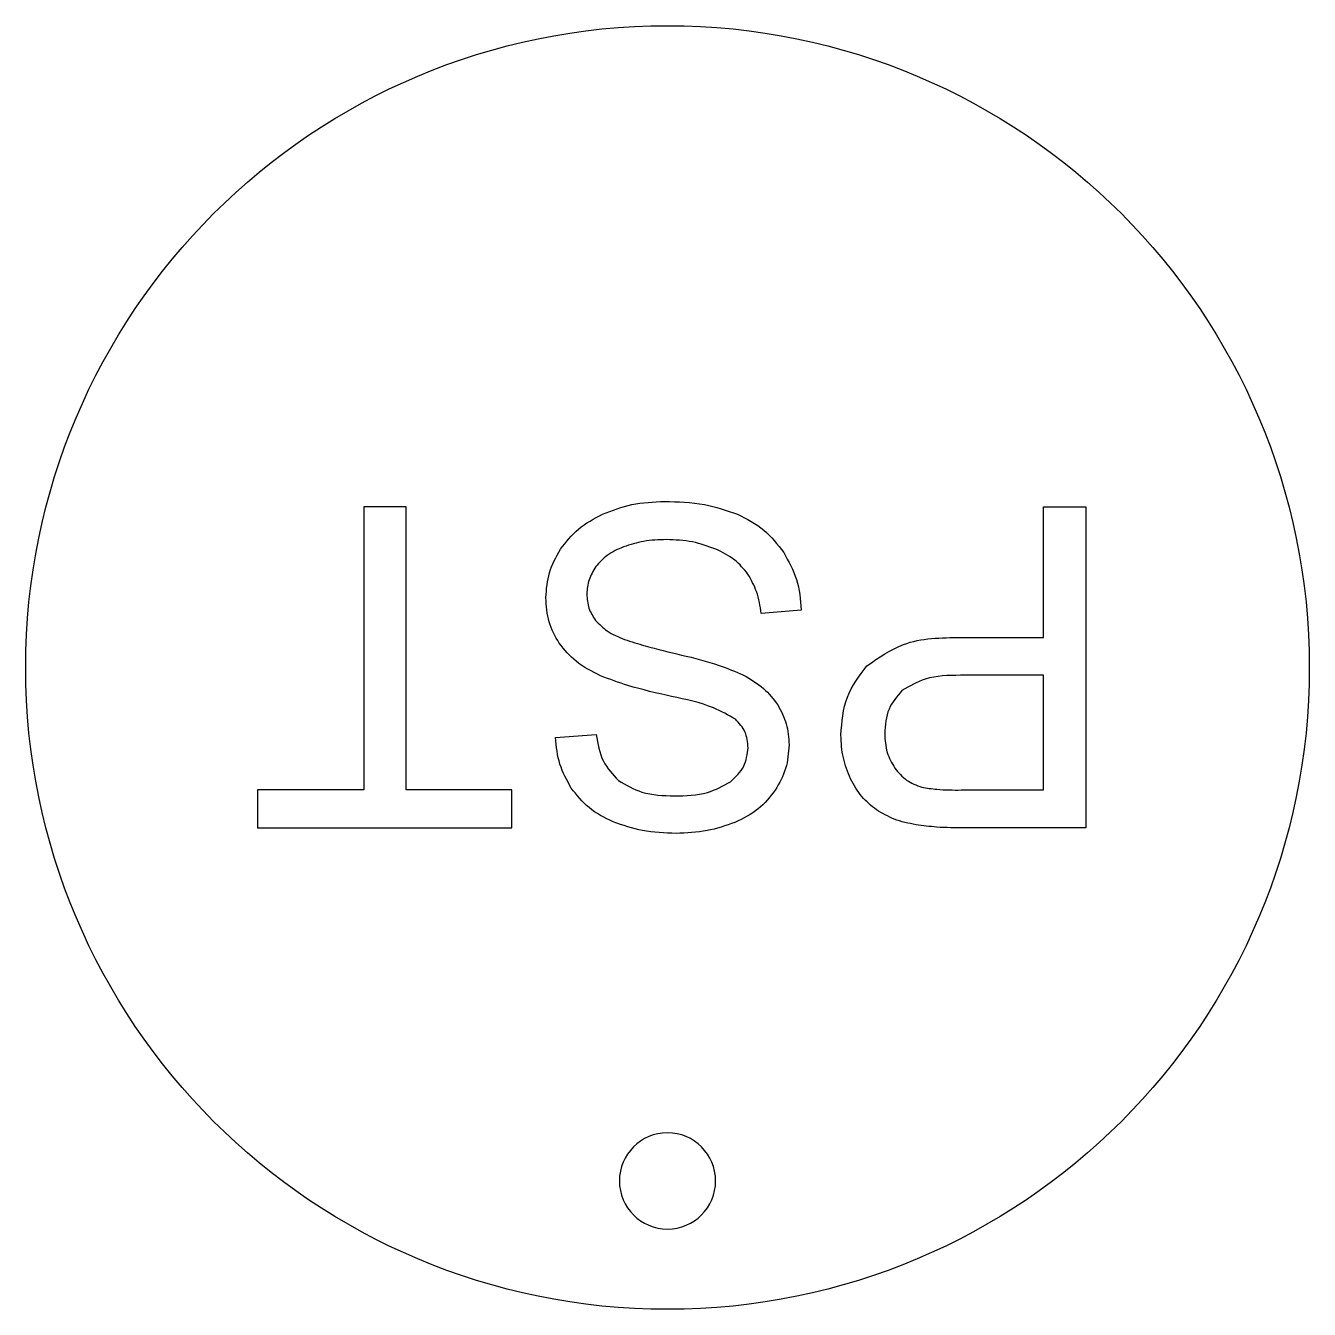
# Model space of a CAD drawing. Header units: millimetres. Extents: x -20 to 20, y -20 to 20.
import ezdxf

# ---------------------------------------------------------------- set-up
doc = ezdxf.new("R2010")
doc.units = ezdxf.units.MM
doc.layers.get('0').update_dxf_attribs({"linetype": 'CONTINUOUS'})

msp = doc.modelspace()

# ---------------------------------------------------------------- linework, layer by layer
for p, q in [((11.714, 0.937), (11.714, 5.003)), ((11.714, 5.003), (13.037, 5.003)), ((13.037, 5.003), (13.037, -4.997)), ((4.169, 1.79), (2.921, 1.681)), ((9.149, 0.937), (11.714, 0.937)), ((11.714, -0.243), (9.128, -0.243)), ((11.714, -3.817), (11.714, -0.243)), ((-3.491, -2.18), (-2.222, -2.085)), ((9.156, -3.817), (11.714, -3.817)), ((13.037, -4.997), (9.265, -4.997))]:
    msp.add_line(p, q)
msp.add_lwpolyline([(-9.467, 5.003), (-9.467, -3.817), (-12.775, -3.817), (-12.775, -4.997), (-4.849, -4.997), (-4.849, -3.817), (-8.143, -3.817), (-8.143, 5.003)], close=True)
msp.add_circle((0, 0), 20)
at = {"extrusion": (0, 0, -1)}
msp.add_circle((0, -16), 1.5, dxfattribs=at)
for points, knots in [([(-2.021, 4.781), (-1.721, 4.895), (-1.101, 5.132), (-0.437, 5.159), (-0.094, 5.173)], [0, 0, 0, 0, 0.0956164, 0.1978103, 0.1978103, 0.1978103, 0.1978103]), ([(-0.094, 5.173), (0.326, 5.163), (1.104, 5.143), (1.841, 4.893), (2.181, 4.778)], [0, 0, 0, 0, 0.1251357, 0.2320801, 0.2320801, 0.2320801, 0.2320801]), ([(-3.334, 3.683), (-3.161, 3.907), (-2.804, 4.369), (-2.287, 4.641), (-2.021, 4.781)], [0, 0, 0, 0, 0.0838951, 0.1729757, 0.1729757, 0.1729757, 0.1729757]), ([(2.181, 4.778), (2.469, 4.631), (3.038, 4.341), (3.428, 3.836), (3.62, 3.587)], [0, 0, 0, 0, 0.095679, 0.1888577, 0.1888577, 0.1888577, 0.1888577]), ([(-3.791, 2.179), (-3.771, 2.442), (-3.73, 2.978), (-3.468, 3.446), (-3.334, 3.683)], [0, 0, 0, 0, 0.0783445, 0.1589031, 0.1589031, 0.1589031, 0.1589031]), ([(-1.37, 3.761), (-1.547, 3.684), (-1.879, 3.54), (-2.12, 3.27), (-2.233, 3.144)], [0, 0, 0, 0, 0.0571739, 0.1072187, 0.1072187, 0.1072187, 0.1072187]), ([(-0.033, 3.986), (-0.272, 3.979), (-0.729, 3.965), (-1.163, 3.827), (-1.37, 3.761)], [0, 0, 0, 0, 0.0715043, 0.136162, 0.136162, 0.136162, 0.136162]), ([(1.502, 3.69), (1.263, 3.776), (0.767, 3.955), (0.24, 3.976), (-0.033, 3.986)], [0, 0, 0, 0, 0.0758159, 0.1571576, 0.1571576, 0.1571576, 0.1571576]), ([(2.508, 2.912), (2.379, 3.067), (2.101, 3.4), (1.71, 3.589), (1.502, 3.69)], [0, 0, 0, 0, 0.0600097, 0.1284687, 0.1284687, 0.1284687, 0.1284687]), ([(3.62, 3.587), (3.773, 3.311), (4.085, 2.752), (4.141, 2.114), (4.169, 1.79)], [0, 0, 0, 0, 0.0935651, 0.1898272, 0.1898272, 0.1898272, 0.1898272]), ([(-2.233, 3.144), (-2.315, 3.011), (-2.478, 2.748), (-2.503, 2.44), (-2.516, 2.288)], [0, 0, 0, 0, 0.04618251, 0.09133476, 0.09133476, 0.09133476, 0.09133476]), ([(2.921, 1.681), (2.886, 1.913), (2.82, 2.348), (2.607, 2.733), (2.508, 2.912)], [0, 0, 0, 0, 0.069873, 0.1307752, 0.1307752, 0.1307752, 0.1307752]), ([(-3.375, 0.756), (-3.497, 0.973), (-3.744, 1.414), (-3.775, 1.92), (-3.791, 2.179)], [0, 0, 0, 0, 0.0733881, 0.1499001, 0.1499001, 0.1499001, 0.1499001]), ([(-2.516, 2.288), (-2.505, 2.137), (-2.484, 1.839), (-2.322, 1.589), (-2.243, 1.466)], [0, 0, 0, 0, 0.04460716, 0.08786732, 0.08786732, 0.08786732, 0.08786732]), ([(-2.243, 1.466), (-2.128, 1.35), (-1.87, 1.091), (-1.53, 0.952), (-1.342, 0.876)], [0, 0, 0, 0, 0.0484906, 0.1086253, 0.1086253, 0.1086253, 0.1086253]), ([(-1.342, 0.876), (-1.128, 0.807), (-0.541, 0.619), (0.058, 0.478), (0.438, 0.388)], [0, 0, 0, 0, 0.0676665, 0.1846541, 0.1846541, 0.1846541, 0.1846541]), ([(6.216, 0.054), (6.583, 0.31), (7.456, 0.917), (8.528, 0.93), (9.149, 0.937)], [0, 0, 0, 0, 0.1317801, 0.3125341, 0.3125341, 0.3125341, 0.3125341]), ([(-2.086, -0.263), (-2.352, -0.128), (-2.852, 0.125), (-3.209, 0.556), (-3.375, 0.756)], [0, 0, 0, 0, 0.0885423, 0.1659329, 0.1659329, 0.1659329, 0.1659329]), ([(0.438, 0.388), (0.833, 0.294), (1.493, 0.136), (2.117, -0.129), (2.368, -0.236)], [0, 0, 0, 0, 0.1214856, 0.2031865, 0.2031865, 0.2031865, 0.2031865]), ([(5.404, -2.105), (5.435, -1.699), (5.497, -0.9), (5.979, -0.26), (6.216, 0.054)], [0, 0, 0, 0, 0.1194883, 0.2349788, 0.2349788, 0.2349788, 0.2349788]), ([(0.128, -0.901), (-0.329, -0.799), (-1.081, -0.631), (-1.803, -0.367), (-2.086, -0.263)], [0, 0, 0, 0, 0.1402316, 0.2305656, 0.2305656, 0.2305656, 0.2305656]), ([(2.368, -0.236), (2.588, -0.363), (3.005, -0.604), (3.298, -0.986), (3.436, -1.167)], [0, 0, 0, 0, 0.0753212, 0.1429003, 0.1429003, 0.1429003, 0.1429003]), ([(9.128, -0.243), (8.752, -0.247), (8.101, -0.255), (7.543, -0.582), (7.307, -0.72)], [0, 0, 0, 0, 0.1103, 0.191141, 0.191141, 0.191141, 0.191141]), ([(7.307, -0.72), (7.15, -0.903), (6.818, -1.288), (6.785, -1.796), (6.768, -2.064)], [0, 0, 0, 0, 0.0702579, 0.1483389, 0.1483389, 0.1483389, 0.1483389]), ([(2.123, -1.614), (1.896, -1.488), (1.274, -1.141), (0.573, -0.994), (0.128, -0.901)], [0, 0, 0, 0, 0.0774491, 0.2128824, 0.2128824, 0.2128824, 0.2128824]), ([(3.436, -1.167), (3.538, -1.359), (3.746, -1.749), (3.773, -2.189), (3.787, -2.412)], [0, 0, 0, 0, 0.0645415, 0.1306966, 0.1306966, 0.1306966, 0.1306966]), ([(2.512, -2.501), (2.496, -2.33), (2.465, -1.99), (2.236, -1.739), (2.123, -1.614)], [0, 0, 0, 0, 0.05006588, 0.09921491, 0.09921491, 0.09921491, 0.09921491]), ([(-3, -3.756), (-3.135, -3.514), (-3.408, -3.023), (-3.463, -2.464), (-3.491, -2.18)], [0, 0, 0, 0, 0.082079, 0.1666335, 0.1666335, 0.1666335, 0.1666335]), ([(-2.222, -2.085), (-2.175, -2.376), (-2.085, -2.923), (-1.707, -3.328), (-1.53, -3.517)], [0, 0, 0, 0, 0.0861881, 0.16231, 0.16231, 0.16231, 0.16231]), ([(5.707, -3.469), (5.619, -3.255), (5.438, -2.818), (5.415, -2.346), (5.404, -2.105)], [0, 0, 0, 0, 0.0690067, 0.1406919, 0.1406919, 0.1406919, 0.1406919]), ([(6.768, -2.064), (6.779, -2.263), (6.801, -2.646), (6.993, -2.978), (7.085, -3.138)], [0, 0, 0, 0, 0.0587741, 0.1134222, 0.1134222, 0.1134222, 0.1134222]), ([(1.962, -3.561), (2.123, -3.411), (2.432, -3.121), (2.486, -2.703), (2.512, -2.501)], [0, 0, 0, 0, 0.0636389, 0.1228081, 0.1228081, 0.1228081, 0.1228081]), ([(3.787, -2.412), (3.769, -2.661), (3.731, -3.165), (3.483, -3.605), (3.357, -3.827)], [0, 0, 0, 0, 0.0740272, 0.1495484, 0.1495484, 0.1495484, 0.1495484]), ([(7.085, -3.138), (7.199, -3.275), (7.425, -3.546), (7.756, -3.668), (7.921, -3.729)], [0, 0, 0, 0, 0.0522136, 0.1038998, 0.1038998, 0.1038998, 0.1038998]), ([(-1.53, -3.517), (-1.292, -3.658), (-0.758, -3.975), (-0.134, -3.992), (0.213, -4.001)], [0, 0, 0, 0, 0.081603, 0.1835355, 0.1835355, 0.1835355, 0.1835355]), ([(0.213, -4.001), (0.567, -3.996), (1.189, -3.987), (1.73, -3.689), (1.962, -3.561)], [0, 0, 0, 0, 0.1043502, 0.1828223, 0.1828223, 0.1828223, 0.1828223]), ([(6.509, -4.435), (6.349, -4.305), (6.019, -4.036), (5.814, -3.663), (5.707, -3.469)], [0, 0, 0, 0, 0.0610682, 0.1265167, 0.1265167, 0.1265167, 0.1265167]), ([(-1.694, -4.81), (-1.958, -4.68), (-2.473, -4.426), (-2.828, -3.975), (-3, -3.756)], [0, 0, 0, 0, 0.0871853, 0.1697609, 0.1697609, 0.1697609, 0.1697609]), ([(3.357, -3.827), (3.193, -4.035), (2.853, -4.466), (2.358, -4.704), (2.102, -4.827)], [0, 0, 0, 0, 0.0784003, 0.1623323, 0.1623323, 0.1623323, 0.1623323]), ([(7.921, -3.729), (8.079, -3.754), (8.488, -3.82), (8.902, -3.818), (9.156, -3.817)], [0, 0, 0, 0, 0.048041, 0.1239602, 0.1239602, 0.1239602, 0.1239602]), ([(7.744, -4.902), (7.513, -4.855), (7.076, -4.766), (6.691, -4.541), (6.509, -4.435)], [0, 0, 0, 0, 0.0700074, 0.1328177, 0.1328177, 0.1328177, 0.1328177]), ([(0.267, -5.168), (-0.085, -5.156), (-0.757, -5.133), (-1.392, -4.914), (-1.694, -4.81)], [0, 0, 0, 0, 0.1050038, 0.2003553, 0.2003553, 0.2003553, 0.2003553]), ([(2.102, -4.827), (1.815, -4.926), (1.22, -5.132), (0.592, -5.155), (0.267, -5.168)], [0, 0, 0, 0, 0.0908187, 0.1875458, 0.1875458, 0.1875458, 0.1875458]), ([(9.265, -4.997), (8.971, -4.996), (8.462, -4.995), (7.958, -4.929), (7.744, -4.902)], [0, 0, 0, 0, 0.0878565, 0.1525448, 0.1525448, 0.1525448, 0.1525448])]:
    msp.add_open_spline(points, degree=3, knots=knots)

doc.saveas('drawing.dxf')
